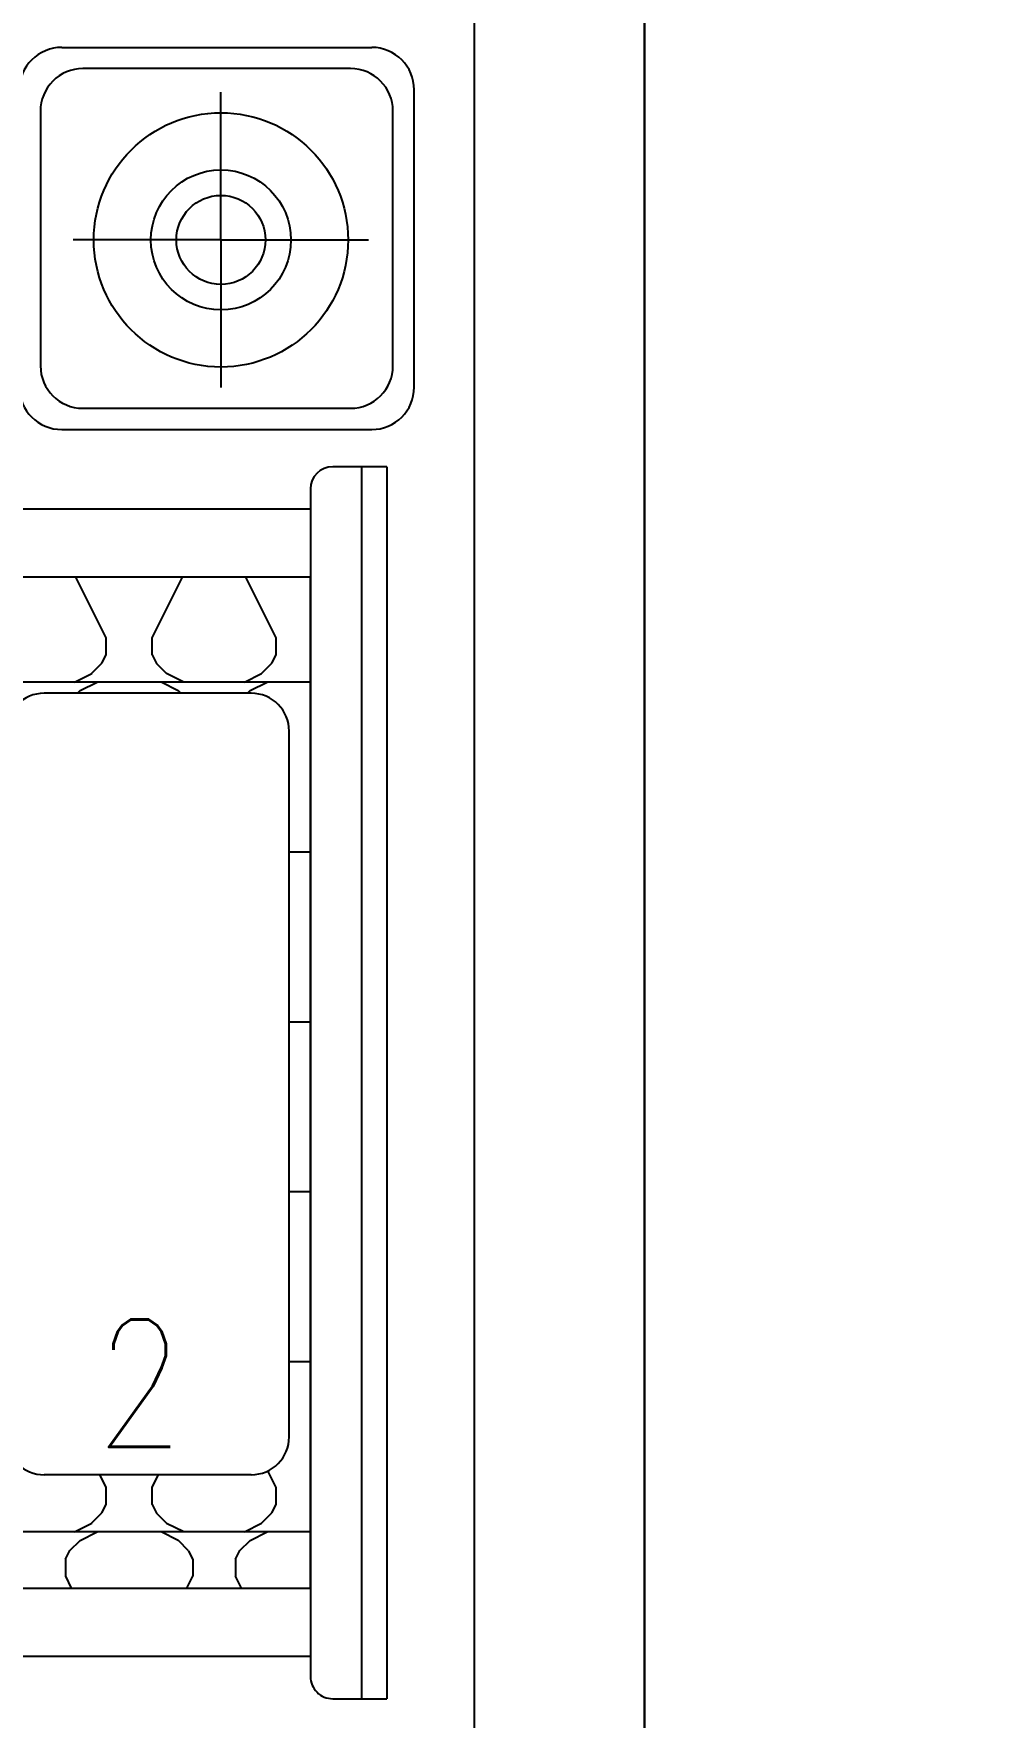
# Model space of a CAD drawing. Header units: millimetres. Extents: x 1143 to 39838, y 578 to 35727.
# Drawn here: x 31671 to 32789, y 25655 to 27637 of the extents above; entities that cross this region are included whole.
import ezdxf

# ---------------------------------------------------------------- set-up
doc = ezdxf.new("R2010")
doc.units = ezdxf.units.MM
for name, color, linetype in [('JJ', 8, 'Continuous'), ('PUB_TEXT', 7, 'Continuous'), ('PUB_WINDW', 7, 'Continuous'), ('WALL', 255, 'Continuous'), ('WINDOW', 2, 'Continuous')]:
    doc.layers.add(name, color=color, linetype=linetype)
doc.styles.add('DIM_FONT', font='SIMPLEX', dxfattribs={"width": 0.8})
doc.styles.get("Standard").update_dxf_attribs({"font": 'arial.ttf'})

# ---------------------------------------------------------------- blocks, each defined once
blk = doc.blocks.new('A$C2EAD2DD6')
at = {"layer": 'JJ'}
for p, q in [((0, 0, -1600), (0, 1450, -1600)), ((63.9, 1450, -1600), (0, 1450, -1600)), ((30, 0, -1600), (30, 1450, -1600)), ((90, 26.1, -1600), (90, 1423.9, -1600)), ((1890, 1400, -1600), (90, 1400, -1600)), ((90, 1320, -1600), (90, 130, -1600)), ((1890, 1320, -1600), (90, 1320, -1600)), ((171.1, 1320, -1600), (178.1, 1305.9, -1600)), ((171.1, 1320, -1600), (178.1, 1305.9, -1600)), ((235.6, 1320, -1600), (228.4, 1305.7, -1600)), ((235.6, 1320, -1600), (228.4, 1305.7, -1600)), ((371.1, 1320, -1600), (378.1, 1305.9, -1600)), ((371.1, 1320, -1600), (378.1, 1305.9, -1600)), ((178.3, 1285.7, -1600), (178.3, 1305.8, -1600)), ((228.5, 1285.7, -1600), (228.5, 1305.8, -1600)), ((378.3, 1285.7, -1600), (378.3, 1305.8, -1600)), ((173.3, 1275.6, -1600), (161.2, 1263.6, -1600)), ((178.2, 1285.6, -1600), (173.2, 1275.6, -1600)), ((178.2, 1285.6, -1600), (173.2, 1275.6, -1600)), ((228.3, 1285.9, -1600), (233.3, 1275.8, -1600)), ((228.3, 1285.9, -1600), (233.3, 1275.8, -1600)), ((233.5, 1275.8, -1600), (245.5, 1263.8, -1600)), ((373.3, 1275.6, -1600), (361.2, 1263.6, -1600)), ((378.2, 1285.6, -1600), (373.2, 1275.6, -1600)), ((378.2, 1285.6, -1600), (373.2, 1275.6, -1600)), ((90, 1253.6, -1600), (176.7, 1253.6, -1600)), ((161.2, 1263.6, -1600), (141.1, 1253.6, -1600)), ((167.6, 1253.6, -1600), (147.5, 1243.5, -1600)), ((176.7, 1253.6, -1600), (176.8, 1253.6, -1600)), ((176.8, 1253.6, -1600), (376.9, 1253.6, -1600)), ((239.2, 1253.6, -1600), (259.3, 1243.6, -1600)), ((245.6, 1263.7, -1600), (265.7, 1253.6, -1600)), ((361.2, 1263.6, -1600), (341.1, 1253.6, -1600)), ((367.6, 1253.6, -1600), (347.5, 1243.5, -1600)), ((376.9, 1253.6, -1600), (377, 1253.6, -1600)), ((377, 1253.6, -1600), (577.1, 1253.6, -1600)), ((135.5, 1231.4, -1600), (130.4, 1221.3, -1600)), ((135.5, 1231.4, -1600), (130.4, 1221.3, -1600)), ((147.6, 1243.5, -1600), (135.5, 1231.4, -1600)), ((259.1, 1243.7, -1600), (271.2, 1231.6, -1600)), ((271, 1231.6, -1600), (276, 1221.6, -1600)), ((271, 1231.6, -1600), (276, 1221.6, -1600)), ((335.5, 1231.4, -1600), (330.4, 1221.3, -1600)), ((335.5, 1231.4, -1600), (330.4, 1221.3, -1600)), ((347.6, 1243.5, -1600), (335.5, 1231.4, -1600)), ((130.5, 1221.4, -1600), (130.5, 1201.3, -1600)), ((276.3, 1221.4, -1600), (276.3, 1201.3, -1600)), ((330.5, 1221.4, -1600), (330.5, 1201.3, -1600)), ((130.3, 1201.5, -1600), (140.2, 1181.8, -1600)), ((130.3, 1201.5, -1600), (140.2, 1181.8, -1600)), ((276.2, 1201.3, -1600), (268.7, 1186.3, -1600)), ((276.2, 1201.3, -1600), (268.7, 1186.3, -1600)), ((330.3, 1201.5, -1600), (337.9, 1186.3, -1600)), ((330.3, 1201.5, -1600), (337.9, 1186.3, -1600)), ((403.5, 1186.3, -1600), (159.7, 1186.3, -1600)), ((115.1, 1141.8, -1600), (115.1, 311.3, -1600)), ((90, 1053.6, -1600), (115.1, 1053.6, -1600)), ((90, 853.6, -1600), (115.1, 853.6, -1600)), ((90, 653.6, -1600), (115.1, 653.6, -1600)), ((90, 453.6, -1600), (115.1, 453.6, -1600)), ((161.2, 263.6, -1600), (141.1, 253.6, -1600)), ((159.7, 266.7, -1600), (403.5, 266.7, -1600)), ((164.3, 266.7, -1600), (161.2, 263.6, -1600)), ((242.6, 266.7, -1600), (245.5, 263.8, -1600)), ((245.6, 263.7, -1600), (265.7, 253.6, -1600)), ((361.2, 263.6, -1600), (341.1, 253.6, -1600)), ((364.3, 266.7, -1600), (361.2, 263.6, -1600)), ((90, 253.6, -1600), (176.7, 253.6, -1600)), ((147.6, 243.5, -1600), (135.5, 231.4, -1600)), ((167.6, 253.6, -1600), (147.5, 243.5, -1600)), ((176.7, 253.6, -1600), (176.8, 253.6, -1600)), ((176.8, 253.6, -1600), (376.9, 253.6, -1600)), ((239.2, 253.6, -1600), (259.3, 243.6, -1600)), ((259.1, 243.7, -1600), (271.2, 231.6, -1600)), ((347.6, 243.5, -1600), (335.5, 231.4, -1600)), ((367.6, 253.6, -1600), (347.5, 243.5, -1600)), ((376.9, 253.6, -1600), (377, 253.6, -1600)), ((377, 253.6, -1600), (577.1, 253.6, -1600)), ((135.5, 231.4, -1600), (130.4, 221.3, -1600)), ((135.5, 231.4, -1600), (130.5, 221.3, -1600)), ((130.5, 221.4, -1600), (130.5, 201.3, -1600)), ((271, 231.6, -1600), (276, 221.6, -1600)), ((271, 231.6, -1600), (276, 221.6, -1600)), ((276.3, 221.4, -1600), (276.3, 201.3, -1600)), ((335.5, 231.4, -1600), (330.5, 221.3, -1600)), ((335.5, 231.4, -1600), (330.5, 221.3, -1600)), ((330.5, 221.4, -1600), (330.5, 201.3, -1600)), ((130.3, 201.5, -1600), (166.1, 130, -1600)), ((130.3, 201.5, -1600), (166.1, 130, -1600)), ((276.2, 201.3, -1600), (240.6, 130, -1600)), ((276.2, 201.3, -1600), (240.6, 130, -1600)), ((330.3, 201.5, -1600), (366.1, 130, -1600)), ((330.3, 201.5, -1600), (366.1, 130, -1600)), ((90, 130, -1600), (1724.9, 130, -1600)), ((90, 50, -1600), (1890, 50, -1600)), ((0, 0, -1600), (63.9, 0, -1600))]:
    blk.add_line(p, q, dxfattribs=at)
for centre, radius, start, end in [((63.9, 1423.9, -1600), 26.1, 360, 90), ((159.7, 1141.8, -1600), 44.6, 90, 180), ((403.5, 1141.8, -1600), 44.6, 360, 90), ((159.7, 311.3, -1600), 44.6, 180, 270), ((403.5, 311.3, -1600), 44.6, 270, 360), ((63.9, 26.1, -1600), 26.1, 270, 360)]:
    blk.add_arc(centre, radius, start, end, dxfattribs=at)
at = {"style": 'DIM_FONT', "width": 0.8, "flags": 9}
for tag in ['XSIZE', 'YSIZE']:
    blk.add_attdef(tag, (0, 1450, -1600), '', height=0.5, rotation=315, dxfattribs=at)
blk = doc.blocks.new('A$C578550E8')
at = {"layer": 'JJ'}
for p, q in [((399.8, 464.6, -1600), (49.9, 464.6, -1600)), ((374.8, 439.7, -1600), (74.8, 439.7, -1600)), ((0, 49.9, -1600), (0, 414.8, -1600)), ((226.5, 237.3, -1600), (226.5, 411.1, -1600)), ((449.6, 49.9, -1600), (449.6, 414.8, -1600)), ((24.9, 389.8, -1600), (24.9, 74.8, -1600)), ((424.7, 74.8, -1600), (424.7, 389.8, -1600)), ((226.5, 237.3, -1600), (52.7, 237.3, -1600)), ((226.5, 237.3, -1600), (226.5, 63.4, -1600)), ((226.5, 237.3, -1600), (400.3, 237.3, -1600)), ((74.8, 24.9, -1600), (374.8, 24.9, -1600)), ((399.8, 0, -1600), (49.9, 0, -1600))]:
    blk.add_line(p, q, dxfattribs=at)
for radius in [149.6, 82.4, 52.4]:
    blk.add_circle((226.5, 237.3, -1600), radius, dxfattribs=at)
for centre, start, end in [((49.9, 414.8, -1600), 90, 180), ((399.8, 414.8, -1600), 360, 90), ((74.8, 389.8, -1600), 90, 180), ((374.8, 389.8, -1600), 360, 90), ((74.8, 74.8, -1600), 180, 270), ((374.8, 74.8, -1600), 270, 360), ((49.9, 49.9, -1600), 180, 270), ((399.8, 49.9, -1600), 270, 360)]:
    blk.add_arc(centre, 49.9, start, end, dxfattribs=at)
blk = doc.blocks.new('1T4F81聚福元')
at = {"layer": 'WALL'}
for p, q in [((7000, -5000), (7000, -600)), ((7200, -5000), (7200, -600))]:
    blk.add_line(p, q, dxfattribs=at)
at = {"layer": 'WINDOW'}
blk.add_lwpolyline([(3410.1, -10300), (4900, -10300), (4900, -10700), (7600, -10700), (7600, -9600), (7200, -9600), (7200, -600), (4700, -600), (4700, -155.7), (4600, -155.7), (4600, -1000), (0, -1000)], dxfattribs=at)
blk.add_lwpolyline([(-100, -4400), (-200, -4400), (-200, 800), (0, 800), (0, -1000), (7200, -1000), (7200, -10200), (7200, -10300), (1326, -10300), (1326, -11600), (-1616, -11600), (-1616, -9600), (-2816, -9600), (-2816, -7600), (-2816, -7500), (-100, -7500)], close=True, dxfattribs=at)
at = {"layer": 'JJ'}
for name, p, rotation in [('A$C578550E8', (6464.4, -1818.7), 270), ('A$C2EAD2DD6', (6897.1, -2312.1), 180)]:
    blk.add_blockref(name, p, dxfattribs=dict(at, rotation=rotation))
at = {"style": 'DIM_FONT', "oblique": -180, "text_generation_flag": 4, "width": 0.8, "flags": 9}
for tag, p, rotation in [('XSIZE', (1326.3, -15051.1), 135), ('YSIZE', (1326.3, -15051.1), 135), ('XSIZE', (3900.1, -18100), 45), ('YSIZE', (3900.1, -18100), 45)]:
    blk.add_attdef(tag, p, '', height=0.5, rotation=rotation, dxfattribs=at)
at = {"layer": 'JJ', "oblique": -180, "text_generation_flag": 4, "width": 0.8, "flags": 9}
for p in [(1764.7, -14093.6), (2339, -19893.8)]:
    blk.add_attdef('XSIZE', p, '', height=0.441, dxfattribs=at)
blk.add_attdef('XSIZE', (-13521.8, -18540), '', height=0.441, rotation=90, dxfattribs=at)
at = {"layer": 'PUB_TEXT', "style": 'DIM_FONT', "width": 0.8}
blk.add_text(' 2', height=150, dxfattribs=at).set_placement((6472.4, -3465.7, -1533.8))

msp = doc.modelspace()

# ---------------------------------------------------------------- block references
at = {"layer": 'PUB_WINDW'}
msp.add_blockref('1T4F81聚福元', (25189.3, 29439.1), dxfattribs=at)

doc.saveas('drawing.dxf')
